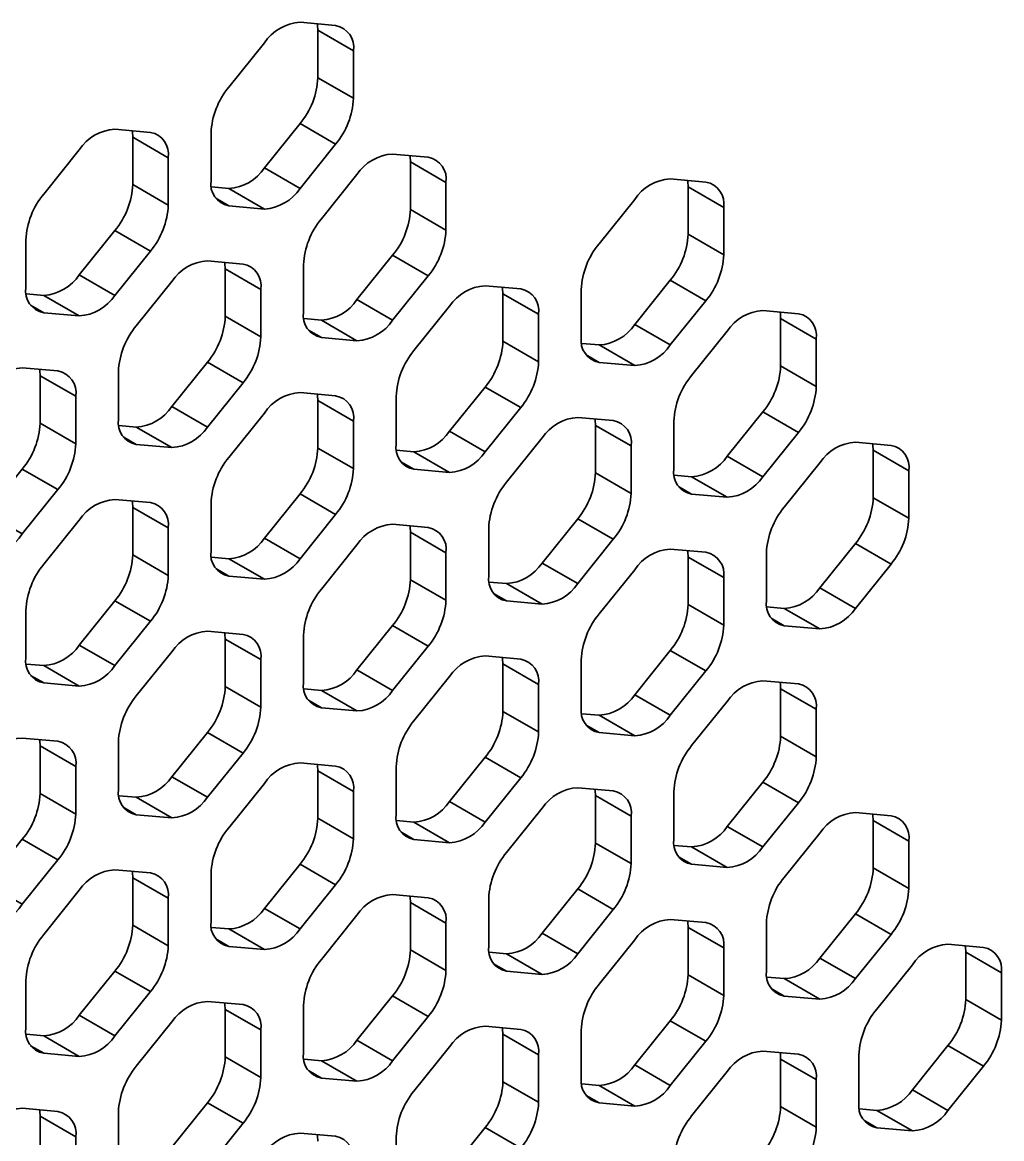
# Model space of a CAD drawing. Header units: millimetres. Extents: x 10 to 515, y -34 to 231.
# Drawn here: x 56.816 to 60.058, y 64.199 to 67.894 of the extents above; entities that cross this region are included whole.
import ezdxf

# ---------------------------------------------------------------- set-up
doc = ezdxf.new("R2010")
doc.units = ezdxf.units.MM

msp = doc.modelspace()

# ---------------------------------------------------------------- linework, layer by layer
at = {"color": 7, "linetype": 'Continuous', "lineweight": 35}
for p, q in [((57.852975, 67.883618), (57.735124, 67.894155)), ((57.794049, 67.867811), (57.9119, 67.799777)), ((57.794049, 67.867811), (57.794049, 67.710668)), ((57.617273, 67.826121), (57.499421, 67.679516)), ((57.9119, 67.642634), (57.9119, 67.799777)), ((57.794049, 67.710668), (57.9119, 67.642634)), ((57.735124, 67.558793), (57.617273, 67.412188)), ((57.735124, 67.558793), (57.852975, 67.490759)), ((57.240149, 67.529841), (57.122298, 67.540378)), ((57.440496, 67.527641), (57.440496, 67.370498)), ((57.181223, 67.514034), (57.299075, 67.446)), ((57.181223, 67.514034), (57.181223, 67.356891)), ((57.735124, 67.344154), (57.852975, 67.490759)), ((57.004447, 67.472344), (56.886596, 67.325739)), ((57.299075, 67.288857), (57.299075, 67.446)), ((58.159388, 67.447647), (58.041537, 67.458185)), ((57.617273, 67.412188), (57.735124, 67.344154)), ((58.100462, 67.43184), (58.218313, 67.363806)), ((58.100462, 67.43184), (58.100462, 67.274697)), ((57.923686, 67.390151), (57.805834, 67.243545)), ((59.078627, 67.365453), (58.960775, 67.375991)), ((57.181223, 67.356891), (57.299075, 67.288857)), ((57.499421, 67.344154), (57.442063, 67.349282)), ((57.499421, 67.344154), (57.617273, 67.27612)), ((58.218313, 67.206663), (58.218313, 67.363806)), ((59.019701, 67.349647), (59.137552, 67.281613)), ((59.019701, 67.349647), (59.019701, 67.192503)), ((58.842924, 67.307957), (58.725073, 67.161351)), ((57.499421, 67.286657), (57.617273, 67.27612)), ((58.100462, 67.274697), (58.218313, 67.206663)), ((59.137552, 67.124469), (59.137552, 67.281613)), ((57.122298, 67.205016), (57.004447, 67.058411)), ((57.122298, 67.205016), (57.240149, 67.136982)), ((59.019701, 67.192503), (59.137552, 67.124469)), ((56.82767, 67.173864), (56.82767, 67.016721)), ((57.122298, 66.990377), (57.240149, 67.136982)), ((58.041537, 67.122823), (57.923686, 66.976217)), ((58.041537, 67.122823), (58.159388, 67.054789)), ((57.546562, 67.09387), (57.428711, 67.104408)), ((57.487636, 67.078064), (57.605487, 67.01003)), ((57.487636, 67.078064), (57.487636, 66.92092)), ((57.746909, 67.09167), (57.746909, 66.934527)), ((57.004447, 67.058411), (57.122298, 66.990377)), ((58.041537, 66.908183), (58.159388, 67.054789)), ((58.960775, 67.040629), (58.842924, 66.894023)), ((58.960775, 67.040629), (59.078627, 66.972595)), ((57.31086, 67.036374), (57.193009, 66.889768)), ((57.605487, 66.852886), (57.605487, 67.01003)), ((58.465801, 67.011676), (58.34795, 67.022214)), ((58.666148, 67.009477), (58.666148, 66.852333)), ((56.886596, 66.990377), (56.829237, 66.995505)), ((56.886596, 66.990377), (57.004447, 66.922343)), ((57.923686, 66.976217), (58.041537, 66.908183)), ((58.406875, 66.99587), (58.524726, 66.927836)), ((58.406875, 66.99587), (58.406875, 66.838726)), ((58.960775, 66.825989), (59.078627, 66.972595)), ((56.886596, 66.93288), (57.004447, 66.922343)), ((58.230098, 66.95418), (58.112247, 66.807574)), ((58.524726, 66.770692), (58.524726, 66.927836)), ((59.38504, 66.929482), (59.267188, 66.94002)), ((57.487636, 66.92092), (57.605487, 66.852886)), ((57.805834, 66.908183), (57.748476, 66.913312)), ((57.805834, 66.908183), (57.923686, 66.840149)), ((58.842924, 66.894023), (58.960775, 66.825989)), ((59.326114, 66.913676), (59.443965, 66.845642)), ((59.326114, 66.913676), (59.326114, 66.756533)), ((59.149337, 66.871986), (59.031486, 66.72538)), ((57.805834, 66.850687), (57.923686, 66.840149)), ((58.406875, 66.838726), (58.524726, 66.770692)), ((58.725073, 66.825989), (58.667715, 66.831118)), ((58.725073, 66.825989), (58.842924, 66.757955)), ((59.443965, 66.688499), (59.443965, 66.845642)), ((56.933736, 66.740093), (56.815885, 66.750631)), ((57.428711, 66.769046), (57.31086, 66.62244)), ((57.428711, 66.769046), (57.546562, 66.701012)), ((58.725073, 66.768493), (58.842924, 66.757955)), ((59.326114, 66.756533), (59.443965, 66.688499)), ((56.87481, 66.724287), (56.992662, 66.656253)), ((56.87481, 66.724287), (56.87481, 66.567143)), ((57.134083, 66.737894), (57.134083, 66.58075)), ((57.428711, 66.554406), (57.546562, 66.701012)), ((57.852975, 66.657899), (57.735124, 66.668437)), ((58.34795, 66.686852), (58.230098, 66.540246)), ((58.34795, 66.686852), (58.465801, 66.618818)), ((56.992662, 66.499109), (56.992662, 66.656253)), ((57.794049, 66.642093), (57.9119, 66.574059)), ((57.794049, 66.642093), (57.794049, 66.48495)), ((58.053322, 66.6557), (58.053322, 66.498556)), ((57.31086, 66.62244), (57.428711, 66.554406)), ((57.617273, 66.600403), (57.499421, 66.453797)), ((58.34795, 66.472212), (58.465801, 66.618818)), ((59.267188, 66.604658), (59.149337, 66.458052)), ((59.267188, 66.604658), (59.38504, 66.536624)), ((56.87481, 66.567143), (56.992662, 66.499109)), ((57.193009, 66.554406), (57.13565, 66.559535)), ((57.9119, 66.416916), (57.9119, 66.574059)), ((58.772214, 66.575706), (58.654363, 66.586243)), ((58.713288, 66.559899), (58.831139, 66.491865)), ((58.713288, 66.559899), (58.713288, 66.402756)), ((58.972561, 66.573506), (58.972561, 66.416363)), ((57.193009, 66.554406), (57.31086, 66.486372)), ((58.230098, 66.540246), (58.34795, 66.472212)), ((59.267188, 66.390018), (59.38504, 66.536624)), ((57.193009, 66.49691), (57.31086, 66.486372)), ((57.794049, 66.48495), (57.9119, 66.416916)), ((58.536511, 66.518209), (58.41866, 66.371604)), ((58.831139, 66.334722), (58.831139, 66.491865)), ((59.691452, 66.493512), (59.573601, 66.50405)), ((58.112247, 66.472212), (58.054889, 66.477341)), ((58.112247, 66.472212), (58.230098, 66.404178)), ((59.149337, 66.458052), (59.267188, 66.390018)), ((59.632527, 66.477705), (59.750378, 66.409671)), ((59.632527, 66.477705), (59.632527, 66.320562)), ((56.815885, 66.415269), (56.698034, 66.268663)), ((56.815885, 66.415269), (56.933736, 66.347235)), ((58.112247, 66.414716), (58.230098, 66.404178)), ((59.45575, 66.436015), (59.337899, 66.28941)), ((59.750378, 66.252528), (59.750378, 66.409671)), ((58.713288, 66.402756), (58.831139, 66.334722)), ((59.031486, 66.390018), (58.974128, 66.395147)), ((59.031486, 66.390018), (59.149337, 66.321984)), ((56.815885, 66.200629), (56.933736, 66.347235)), ((57.240149, 66.304123), (57.122298, 66.31466)), ((57.440496, 66.301923), (57.440496, 66.14478)), ((57.735124, 66.333075), (57.617273, 66.186469)), ((57.735124, 66.333075), (57.852975, 66.265041)), ((59.031486, 66.332522), (59.149337, 66.321984)), ((59.632527, 66.320562), (59.750378, 66.252528)), ((56.698034, 66.268663), (56.815885, 66.200629)), ((57.181223, 66.288316), (57.299075, 66.220282)), ((57.181223, 66.288316), (57.181223, 66.131173)), ((57.735124, 66.118435), (57.852975, 66.265041)), ((57.004447, 66.246626), (56.886596, 66.100021)), ((58.159388, 66.221929), (58.041537, 66.232466)), ((58.654363, 66.250881), (58.536511, 66.104276)), ((58.654363, 66.250881), (58.772214, 66.182847)), ((57.299075, 66.063139), (57.299075, 66.220282)), ((58.100462, 66.206122), (58.218313, 66.138088)), ((58.100462, 66.206122), (58.100462, 66.048979)), ((58.359735, 66.219729), (58.359735, 66.062586)), ((57.617273, 66.186469), (57.735124, 66.118435)), ((57.923686, 66.164432), (57.805834, 66.017827)), ((58.654363, 66.036242), (58.772214, 66.182847)), ((59.078627, 66.139735), (58.960775, 66.150273)), ((59.573601, 66.168687), (59.45575, 66.022082)), ((59.573601, 66.168687), (59.691452, 66.100653)), ((57.181223, 66.131173), (57.299075, 66.063139)), ((57.499421, 66.118435), (57.442063, 66.123564)), ((57.499421, 66.118435), (57.617273, 66.050401)), ((58.218313, 65.980945), (58.218313, 66.138088)), ((59.019701, 66.123928), (59.137552, 66.055894)), ((59.019701, 66.123928), (59.019701, 65.966785)), ((59.278974, 66.137535), (59.278974, 65.980392)), ((58.536511, 66.104276), (58.654363, 66.036242)), ((58.842924, 66.082239), (58.725073, 65.935633)), ((59.573601, 65.954048), (59.691452, 66.100653)), ((57.499421, 66.060939), (57.617273, 66.050401)), ((58.100462, 66.048979), (58.218313, 65.980945)), ((58.41866, 66.036242), (58.361302, 66.04137)), ((59.137552, 65.898751), (59.137552, 66.055894)), ((58.41866, 66.036242), (58.536511, 65.968208)), ((59.45575, 66.022082), (59.573601, 65.954048)), ((57.122298, 65.979298), (57.004447, 65.832693)), ((57.122298, 65.979298), (57.240149, 65.911264)), ((58.41866, 65.978745), (58.536511, 65.968208)), ((59.019701, 65.966785), (59.137552, 65.898751)), ((56.82767, 65.948146), (56.82767, 65.791003)), ((59.337899, 65.954048), (59.280541, 65.959176)), ((59.337899, 65.954048), (59.45575, 65.886014)), ((57.122298, 65.764659), (57.240149, 65.911264)), ((58.041537, 65.897104), (57.923686, 65.750499)), ((58.041537, 65.897104), (58.159388, 65.82907)), ((59.337899, 65.896551), (59.45575, 65.886014)), ((57.546562, 65.868152), (57.428711, 65.87869)), ((57.746909, 65.865952), (57.746909, 65.708809)), ((57.004447, 65.832693), (57.122298, 65.764659)), ((57.487636, 65.852345), (57.605487, 65.784311)), ((57.487636, 65.852345), (57.487636, 65.695202)), ((58.041537, 65.682465), (58.159388, 65.82907)), ((57.31086, 65.810656), (57.193009, 65.66405)), ((57.605487, 65.627168), (57.605487, 65.784311)), ((58.465801, 65.785958), (58.34795, 65.796496)), ((58.666148, 65.783758), (58.666148, 65.626615)), ((58.960775, 65.814911), (58.842924, 65.668305)), ((58.960775, 65.814911), (59.078627, 65.746877)), ((56.886596, 65.764659), (56.829237, 65.769787)), ((56.886596, 65.764659), (57.004447, 65.696625)), ((57.923686, 65.750499), (58.041537, 65.682465)), ((58.406875, 65.770152), (58.524726, 65.702118)), ((58.406875, 65.770152), (58.406875, 65.613008)), ((58.960775, 65.600271), (59.078627, 65.746877)), ((56.886596, 65.707162), (57.004447, 65.696625)), ((58.230098, 65.728462), (58.112247, 65.581856)), ((59.38504, 65.703764), (59.267188, 65.714302)), ((57.487636, 65.695202), (57.605487, 65.627168)), ((57.805834, 65.682465), (57.748476, 65.687593)), ((57.805834, 65.682465), (57.923686, 65.614431)), ((58.524726, 65.544974), (58.524726, 65.702118)), ((59.326114, 65.687958), (59.443965, 65.619924)), ((59.326114, 65.687958), (59.326114, 65.530814)), ((58.842924, 65.668305), (58.960775, 65.600271)), ((59.149337, 65.646268), (59.031486, 65.499662)), ((57.805834, 65.624968), (57.923686, 65.614431)), ((58.406875, 65.613008), (58.524726, 65.544974)), ((58.725073, 65.600271), (58.667715, 65.6054)), ((58.725073, 65.600271), (58.842924, 65.532237)), ((59.443965, 65.46278), (59.443965, 65.619924)), ((56.933736, 65.514375), (56.815885, 65.524913)), ((57.428711, 65.543328), (57.31086, 65.396722)), ((57.428711, 65.543328), (57.546562, 65.475294)), ((58.725073, 65.542775), (58.842924, 65.532237)), ((59.326114, 65.530814), (59.443965, 65.46278)), ((56.87481, 65.498569), (56.992662, 65.430535)), ((56.87481, 65.498569), (56.87481, 65.341425)), ((57.134083, 65.512175), (57.134083, 65.355032)), ((57.428711, 65.328688), (57.546562, 65.475294)), ((58.34795, 65.461134), (58.230098, 65.314528)), ((58.34795, 65.461134), (58.465801, 65.3931)), ((56.992662, 65.273391), (56.992662, 65.430535)), ((57.852975, 65.432181), (57.735124, 65.442719)), ((57.794049, 65.416375), (57.9119, 65.348341)), ((57.794049, 65.416375), (57.794049, 65.259231)), ((58.053322, 65.429982), (58.053322, 65.272838)), ((57.31086, 65.396722), (57.428711, 65.328688)), ((57.617273, 65.374685), (57.499421, 65.228079)), ((58.34795, 65.246494), (58.465801, 65.3931)), ((59.267188, 65.37894), (59.149337, 65.232334)), ((59.267188, 65.37894), (59.38504, 65.310906)), ((56.87481, 65.341425), (56.992662, 65.273391)), ((57.9119, 65.191197), (57.9119, 65.348341)), ((58.772214, 65.349987), (58.654363, 65.360525)), ((58.972561, 65.347788), (58.972561, 65.190644)), ((57.193009, 65.328688), (57.13565, 65.333817)), ((57.193009, 65.328688), (57.31086, 65.260654)), ((58.230098, 65.314528), (58.34795, 65.246494)), ((58.713288, 65.334181), (58.831139, 65.266147)), ((58.713288, 65.334181), (58.713288, 65.177038)), ((59.267188, 65.1643), (59.38504, 65.310906)), ((57.193009, 65.271192), (57.31086, 65.260654)), ((58.536511, 65.292491), (58.41866, 65.145885)), ((58.831139, 65.109004), (58.831139, 65.266147)), ((59.691452, 65.267794), (59.573601, 65.278331)), ((57.794049, 65.259231), (57.9119, 65.191197)), ((58.112247, 65.246494), (58.054889, 65.251623)), ((58.112247, 65.246494), (58.230098, 65.17846)), ((59.149337, 65.232334), (59.267188, 65.1643)), ((59.632527, 65.251987), (59.750378, 65.183953)), ((59.632527, 65.251987), (59.632527, 65.094844)), ((56.815885, 65.189551), (56.698034, 65.042945)), ((56.815885, 65.189551), (56.933736, 65.121517)), ((59.45575, 65.210297), (59.337899, 65.063692)), ((58.112247, 65.188998), (58.230098, 65.17846)), ((58.713288, 65.177038), (58.831139, 65.109004)), ((59.031486, 65.1643), (58.974128, 65.169429)), ((59.031486, 65.1643), (59.149337, 65.096266)), ((59.750378, 65.02681), (59.750378, 65.183953)), ((56.815885, 64.974911), (56.933736, 65.121517)), ((57.240149, 65.078404), (57.122298, 65.088942)), ((57.735124, 65.107357), (57.617273, 64.960751)), ((57.735124, 65.107357), (57.852975, 65.039323)), ((59.031486, 65.106804), (59.149337, 65.096266)), ((59.632527, 65.094844), (59.750378, 65.02681)), ((56.698034, 65.042945), (56.815885, 64.974911)), ((57.181223, 65.062598), (57.299075, 64.994564)), ((57.181223, 65.062598), (57.181223, 64.905455)), ((57.440496, 65.076205), (57.440496, 64.919061)), ((57.004447, 65.020908), (56.886596, 64.874302)), ((57.735124, 64.892717), (57.852975, 65.039323)), ((58.159388, 64.996211), (58.041537, 65.006748)), ((58.654363, 65.025163), (58.536511, 64.878557)), ((58.654363, 65.025163), (58.772214, 64.957129)), ((57.299075, 64.837421), (57.299075, 64.994564)), ((58.100462, 64.980404), (58.218313, 64.91237)), ((58.100462, 64.980404), (58.100462, 64.823261)), ((58.359735, 64.994011), (58.359735, 64.836868)), ((57.617273, 64.960751), (57.735124, 64.892717)), ((57.923686, 64.938714), (57.805834, 64.792109)), ((58.654363, 64.810523), (58.772214, 64.957129)), ((59.573601, 64.942969), (59.45575, 64.796364)), ((59.573601, 64.942969), (59.691452, 64.874935)), ((57.181223, 64.905455), (57.299075, 64.837421)), ((57.499421, 64.892717), (57.442063, 64.897846)), ((58.218313, 64.755227), (58.218313, 64.91237)), ((59.078627, 64.914017), (58.960775, 64.924555)), ((59.019701, 64.89821), (59.137552, 64.830176)), ((59.019701, 64.89821), (59.019701, 64.741067)), ((59.278974, 64.911817), (59.278974, 64.754674)), ((57.499421, 64.892717), (57.617273, 64.824683)), ((58.536511, 64.878557), (58.654363, 64.810523)), ((59.573601, 64.72833), (59.691452, 64.874935)), ((57.499421, 64.835221), (57.617273, 64.824683)), ((58.100462, 64.823261), (58.218313, 64.755227)), ((58.842924, 64.85652), (58.725073, 64.709915)), ((59.137552, 64.673033), (59.137552, 64.830176)), ((59.997865, 64.831823), (59.880014, 64.842361)), ((58.41866, 64.810523), (58.361302, 64.815652)), ((58.41866, 64.810523), (58.536511, 64.742489)), ((59.45575, 64.796364), (59.573601, 64.72833)), ((59.93894, 64.816017), (60.056791, 64.747983)), ((59.93894, 64.816017), (59.93894, 64.658873)), ((57.122298, 64.75358), (57.004447, 64.606974)), ((57.122298, 64.75358), (57.240149, 64.685546)), ((58.41866, 64.753027), (58.536511, 64.742489)), ((59.762163, 64.774327), (59.644312, 64.627721)), ((60.056791, 64.590839), (60.056791, 64.747983)), ((56.82767, 64.722428), (56.82767, 64.565285)), ((59.019701, 64.741067), (59.137552, 64.673033)), ((59.337899, 64.72833), (59.280541, 64.733458)), ((59.337899, 64.72833), (59.45575, 64.660296)), ((57.122298, 64.53894), (57.240149, 64.685546)), ((57.546562, 64.642434), (57.428711, 64.652971)), ((57.746909, 64.640234), (57.746909, 64.483091)), ((58.041537, 64.671386), (57.923686, 64.524781)), ((58.041537, 64.671386), (58.159388, 64.603352)), ((59.337899, 64.670833), (59.45575, 64.660296)), ((59.93894, 64.658873), (60.056791, 64.590839)), ((57.004447, 64.606974), (57.122298, 64.53894)), ((57.487636, 64.626627), (57.605487, 64.558593)), ((57.487636, 64.626627), (57.487636, 64.469484)), ((58.041537, 64.456747), (58.159388, 64.603352)), ((57.31086, 64.584937), (57.193009, 64.438332)), ((58.465801, 64.56024), (58.34795, 64.570778)), ((58.960775, 64.589192), (58.842924, 64.442587)), ((58.960775, 64.589192), (59.078627, 64.521158)), ((56.886596, 64.53894), (56.829237, 64.544069)), ((56.886596, 64.53894), (57.004447, 64.470906)), ((57.605487, 64.40145), (57.605487, 64.558593)), ((57.923686, 64.524781), (58.041537, 64.456747)), ((58.406875, 64.544433), (58.524726, 64.476399)), ((58.406875, 64.544433), (58.406875, 64.38729)), ((58.666148, 64.55804), (58.666148, 64.400897)), ((58.230098, 64.502744), (58.112247, 64.356138)), ((58.960775, 64.374553), (59.078627, 64.521158)), ((59.38504, 64.478046), (59.267188, 64.488584)), ((59.880014, 64.506999), (59.762163, 64.360393)), ((59.880014, 64.506999), (59.997865, 64.438965)), ((56.886596, 64.481444), (57.004447, 64.470906)), ((57.487636, 64.469484), (57.605487, 64.40145)), ((57.805834, 64.456747), (57.748476, 64.461875)), ((57.805834, 64.456747), (57.923686, 64.388713)), ((58.524726, 64.319256), (58.524726, 64.476399)), ((59.326114, 64.46224), (59.443965, 64.394206)), ((59.326114, 64.46224), (59.326114, 64.305096)), ((59.585386, 64.475846), (59.585386, 64.318703)), ((58.842924, 64.442587), (58.960775, 64.374553)), ((59.149337, 64.42055), (59.031486, 64.273944)), ((59.880014, 64.292359), (59.997865, 64.438965)), ((57.805834, 64.39925), (57.923686, 64.388713)), ((58.406875, 64.38729), (58.524726, 64.319256)), ((58.725073, 64.374553), (58.667715, 64.379681)), ((59.443965, 64.237062), (59.443965, 64.394206)), ((58.725073, 64.374553), (58.842924, 64.306519)), ((59.762163, 64.360393), (59.880014, 64.292359)), ((57.428711, 64.317609), (57.31086, 64.171004)), ((57.428711, 64.317609), (57.546562, 64.249575)), ((58.725073, 64.317056), (58.842924, 64.306519)), ((59.326114, 64.305096), (59.443965, 64.237062)), ((56.933736, 64.288657), (56.815885, 64.299195)), ((56.87481, 64.27285), (56.992662, 64.204816)), ((56.87481, 64.27285), (56.87481, 64.115707)), ((57.134083, 64.286457), (57.134083, 64.129314)), ((59.644312, 64.292359), (59.586954, 64.297488)), ((59.644312, 64.292359), (59.762163, 64.224325)), ((57.428711, 64.10297), (57.546562, 64.249575)), ((58.34795, 64.235416), (58.230098, 64.08881)), ((58.34795, 64.235416), (58.465801, 64.167382)), ((59.644312, 64.234863), (59.762163, 64.224325)), ((56.992662, 64.047673), (56.992662, 64.204816)), ((57.852975, 64.206463), (57.735124, 64.217001)), ((58.053322, 64.204263), (58.053322, 64.04712))]:
    msp.add_line(p, q, dxfattribs=at)
at = {"color": 1, "linetype": 'Continuous', "lineweight": 35}
for p, q in [((57.456295, 67.311554), (57.499421, 67.286657)), ((56.843469, 66.957777), (56.886596, 66.93288)), ((57.762707, 66.875583), (57.805834, 66.850687)), ((58.681946, 66.793389), (58.725073, 66.768493)), ((57.149882, 66.521806), (57.193009, 66.49691)), ((58.06912, 66.439613), (58.112247, 66.414716)), ((58.988359, 66.357419), (59.031486, 66.332522)), ((57.456295, 66.085836), (57.499421, 66.060939)), ((58.375533, 66.003642), (58.41866, 65.978745)), ((59.294772, 65.921448), (59.337899, 65.896551)), ((56.843469, 65.732059), (56.886596, 65.707162)), ((57.762707, 65.649865), (57.805834, 65.624968)), ((58.681946, 65.567671), (58.725073, 65.542775)), ((57.149882, 65.296088), (57.193009, 65.271192)), ((58.06912, 65.213894), (58.112247, 65.188998)), ((58.988359, 65.131701), (59.031486, 65.106804)), ((57.456295, 64.860118), (57.499421, 64.835221)), ((58.375533, 64.777924), (58.41866, 64.753027)), ((59.294772, 64.69573), (59.337899, 64.670833)), ((56.843469, 64.506341), (56.886596, 64.481444)), ((57.762707, 64.424147), (57.805834, 64.39925)), ((58.681946, 64.341953), (58.725073, 64.317056)), ((59.601185, 64.259759), (59.644312, 64.234863))]:
    msp.add_line(p, q, dxfattribs=at)
at = {"color": 7, "linetype": 'Continuous', "lineweight": 35, "flags": 128}
for points in [[(57.792482, 67.889027), (57.793041, 67.884992), (57.794049, 67.867811)], [(57.179656, 67.53525), (57.180215, 67.531216), (57.181223, 67.514034)], [(58.098895, 67.453056), (58.099454, 67.449022), (58.100462, 67.43184)], [(59.018134, 67.370862), (59.018693, 67.366828), (59.019701, 67.349647)], [(57.486069, 67.099279), (57.486628, 67.095245), (57.487636, 67.078064)], [(58.405308, 67.017085), (58.405867, 67.013051), (58.406875, 66.99587)], [(59.324547, 66.934891), (59.325106, 66.930857), (59.326114, 66.913676)], [(56.873243, 66.745502), (56.873802, 66.741468), (56.87481, 66.724287)], [(57.792482, 66.663308), (57.793041, 66.659274), (57.794049, 66.642093)], [(58.711721, 66.581115), (58.71228, 66.57708), (58.713288, 66.559899)], [(59.63096, 66.498921), (59.631519, 66.494887), (59.632527, 66.477705)], [(57.179656, 66.309532), (57.180215, 66.305497), (57.181223, 66.288316)], [(58.098895, 66.227338), (58.099454, 66.223304), (58.100462, 66.206122)], [(59.018134, 66.145144), (59.018693, 66.14111), (59.019701, 66.123928)], [(57.486069, 65.873561), (57.486628, 65.869527), (57.487636, 65.852345)], [(58.405308, 65.791367), (58.405867, 65.787333), (58.406875, 65.770152)], [(59.324547, 65.709173), (59.325106, 65.705139), (59.326114, 65.687958)], [(56.873243, 65.519784), (56.873802, 65.51575), (56.87481, 65.498569)], [(57.792482, 65.43759), (57.793041, 65.433556), (57.794049, 65.416375)], [(58.711721, 65.355396), (58.71228, 65.351362), (58.713288, 65.334181)], [(59.63096, 65.273203), (59.631519, 65.269168), (59.632527, 65.251987)], [(57.179656, 65.083813), (57.180215, 65.079779), (57.181223, 65.062598)], [(58.098895, 65.00162), (58.099454, 64.997585), (58.100462, 64.980404)], [(59.018134, 64.919426), (59.018693, 64.915392), (59.019701, 64.89821)], [(59.937373, 64.837232), (59.937932, 64.833198), (59.93894, 64.816017)], [(57.486069, 64.647843), (57.486628, 64.643809), (57.487636, 64.626627)], [(58.405308, 64.565649), (58.405867, 64.561615), (58.406875, 64.544433)], [(59.324547, 64.483455), (59.325106, 64.479421), (59.326114, 64.46224)], [(56.873243, 64.294066), (56.873802, 64.290032), (56.87481, 64.27285)], [(57.792482, 64.211872), (57.793041, 64.207838), (57.794049, 64.190657)]]:
    msp.add_lwpolyline(points, dxfattribs=at)
at = {"color": 7, "linetype": 'Continuous', "lineweight": 35}
for centre, radius, start, end in [((57.744224, 67.742301), 0.152127, 93.429538, 146.565085), ((57.839559, 67.811561), 0.073295, 350.748121, 79.453222), ((57.538505, 67.722448), 0.255816, 320.227928, 357.360713), ((57.69604, 67.515861), 0.255816, 140.227928, 177.360713), ((57.656356, 67.654414), 0.255816, 320.227928, 357.360713), ((57.131398, 67.388524), 0.152127, 93.429538, 146.565085), ((57.226733, 67.457784), 0.073295, 350.748121, 79.453222), ((58.050637, 67.30633), 0.152127, 93.429538, 146.565085), ((58.145972, 67.37559), 0.073295, 350.748121, 79.453222), ((57.490321, 67.496008), 0.152127, 273.429538, 326.565085), ((57.512837, 67.358714), 0.073295, 170.748121, 259.453222), ((58.969876, 67.224137), 0.152127, 93.429538, 146.565085), ((56.925679, 67.368671), 0.255816, 320.227928, 357.360713), ((57.608172, 67.427974), 0.152127, 273.429538, 326.565085), ((59.065211, 67.293397), 0.073295, 350.748121, 79.453222), ((57.083214, 67.162084), 0.255816, 140.227928, 177.360713), ((57.04353, 67.300637), 0.255816, 320.227928, 357.360713), ((57.844918, 67.286477), 0.255816, 320.227928, 357.360713), ((58.002453, 67.079891), 0.255816, 140.227928, 177.360713), ((57.962769, 67.218443), 0.255816, 320.227928, 357.360713), ((58.764157, 67.204283), 0.255816, 320.227928, 357.360713), ((58.921692, 66.997697), 0.255816, 140.227928, 177.360713), ((58.882008, 67.136249), 0.255816, 320.227928, 357.360713), ((57.437811, 66.952554), 0.152127, 93.429538, 146.565085), ((57.533146, 67.021814), 0.073295, 350.748121, 79.453222), ((56.877495, 67.142231), 0.152127, 273.429538, 326.565085), ((56.900011, 67.004937), 0.073295, 170.748121, 259.453222), ((58.35705, 66.87036), 0.152127, 93.429538, 146.565085), ((58.452385, 66.93962), 0.073295, 350.748121, 79.453222), ((56.995346, 67.074197), 0.152127, 273.429538, 326.565085), ((57.796734, 67.060037), 0.152127, 273.429538, 326.565085), ((57.81925, 66.922743), 0.073295, 170.748121, 259.453222), ((59.276289, 66.788166), 0.152127, 93.429538, 146.565085), ((59.371624, 66.857426), 0.073295, 350.748121, 79.453222), ((57.389627, 66.726114), 0.255816, 140.227928, 177.360713), ((57.232092, 66.9327), 0.255816, 320.227928, 357.360713), ((57.914585, 66.992003), 0.152127, 273.429538, 326.565085), ((58.715973, 66.977843), 0.152127, 273.429538, 326.565085), ((57.349943, 66.864666), 0.255816, 320.227928, 357.360713), ((58.151331, 66.850506), 0.255816, 320.227928, 357.360713), ((58.738489, 66.840549), 0.073295, 170.748121, 259.453222), ((58.833824, 66.909809), 0.152127, 273.429538, 326.565085), ((58.308866, 66.64392), 0.255816, 140.227928, 177.360713), ((56.824985, 66.598777), 0.152127, 93.429538, 146.565085), ((58.269182, 66.782472), 0.255816, 320.227928, 357.360713), ((59.07057, 66.768312), 0.255816, 320.227928, 357.360713), ((56.92032, 66.668037), 0.073295, 350.748121, 79.453222), ((59.228105, 66.561726), 0.255816, 140.227928, 177.360713), ((57.744224, 66.516583), 0.152127, 93.429538, 146.565085), ((59.188421, 66.700278), 0.255816, 320.227928, 357.360713), ((57.839559, 66.585843), 0.073295, 350.748121, 79.453222), ((57.183908, 66.70626), 0.152127, 273.429538, 326.565085), ((56.619266, 66.578923), 0.255816, 320.227928, 357.360713), ((57.206424, 66.568966), 0.073295, 170.748121, 259.453222), ((58.663463, 66.434389), 0.152127, 93.429538, 146.565085), ((58.758798, 66.503649), 0.073295, 350.748121, 79.453222), ((57.301759, 66.638226), 0.152127, 273.429538, 326.565085), ((58.103147, 66.624066), 0.152127, 273.429538, 326.565085), ((56.737117, 66.510889), 0.255816, 320.227928, 357.360713), ((57.538505, 66.496729), 0.255816, 320.227928, 357.360713), ((58.125663, 66.486772), 0.073295, 170.748121, 259.453222), ((59.582702, 66.352195), 0.152127, 93.429538, 146.565085), ((59.678037, 66.421455), 0.073295, 350.748121, 79.453222), ((57.69604, 66.290143), 0.255816, 140.227928, 177.360713), ((58.220998, 66.556032), 0.152127, 273.429538, 326.565085), ((59.022386, 66.541873), 0.152127, 273.429538, 326.565085), ((57.656356, 66.428695), 0.255816, 320.227928, 357.360713), ((59.044902, 66.404579), 0.073295, 170.748121, 259.453222), ((58.457744, 66.414536), 0.255816, 320.227928, 357.360713), ((59.140237, 66.473839), 0.152127, 273.429538, 326.565085), ((58.615279, 66.207949), 0.255816, 140.227928, 177.360713), ((57.131398, 66.162806), 0.152127, 93.429538, 146.565085), ((57.226733, 66.232066), 0.073295, 350.748121, 79.453222), ((58.575595, 66.346502), 0.255816, 320.227928, 357.360713), ((59.376983, 66.332342), 0.255816, 320.227928, 357.360713), ((59.534518, 66.125755), 0.255816, 140.227928, 177.360713), ((58.050637, 66.080612), 0.152127, 93.429538, 146.565085), ((59.494834, 66.264308), 0.255816, 320.227928, 357.360713), ((56.688933, 66.284449), 0.152127, 273.429538, 326.565085), ((58.145972, 66.149872), 0.073295, 350.748121, 79.453222), ((57.490321, 66.27029), 0.152127, 273.429538, 326.565085), ((58.969876, 65.998419), 0.152127, 93.429538, 146.565085), ((56.925679, 66.142953), 0.255816, 320.227928, 357.360713), ((57.512837, 66.132996), 0.073295, 170.748121, 259.453222), ((57.608172, 66.202256), 0.152127, 273.429538, 326.565085), ((59.065211, 66.067678), 0.073295, 350.748121, 79.453222), ((57.083214, 65.936366), 0.255816, 140.227928, 177.360713), ((58.40956, 66.188096), 0.152127, 273.429538, 326.565085), ((57.04353, 66.074919), 0.255816, 320.227928, 357.360713), ((57.844918, 66.060759), 0.255816, 320.227928, 357.360713), ((58.432076, 66.050802), 0.073295, 170.748121, 259.453222), ((58.002453, 65.854172), 0.255816, 140.227928, 177.360713), ((58.527411, 66.120062), 0.152127, 273.429538, 326.565085), ((59.328799, 66.105902), 0.152127, 273.429538, 326.565085), ((57.962769, 65.992725), 0.255816, 320.227928, 357.360713), ((58.764157, 65.978565), 0.255816, 320.227928, 357.360713), ((59.351315, 65.968608), 0.073295, 170.748121, 259.453222), ((58.921692, 65.771979), 0.255816, 140.227928, 177.360713), ((59.44665, 66.037868), 0.152127, 273.429538, 326.565085), ((58.882008, 65.910531), 0.255816, 320.227928, 357.360713), ((57.437811, 65.726835), 0.152127, 93.429538, 146.565085), ((57.533146, 65.796095), 0.073295, 350.748121, 79.453222), ((56.877495, 65.916513), 0.152127, 273.429538, 326.565085), ((56.900011, 65.779219), 0.073295, 170.748121, 259.453222), ((58.35705, 65.644642), 0.152127, 93.429538, 146.565085), ((58.452385, 65.713902), 0.073295, 350.748121, 79.453222), ((56.995346, 65.848479), 0.152127, 273.429538, 326.565085), ((57.796734, 65.834319), 0.152127, 273.429538, 326.565085), ((57.81925, 65.697025), 0.073295, 170.748121, 259.453222), ((59.276289, 65.562448), 0.152127, 93.429538, 146.565085), ((57.232092, 65.706982), 0.255816, 320.227928, 357.360713), ((57.914585, 65.766285), 0.152127, 273.429538, 326.565085), ((59.371624, 65.631708), 0.073295, 350.748121, 79.453222), ((57.389627, 65.500396), 0.255816, 140.227928, 177.360713), ((58.715973, 65.752125), 0.152127, 273.429538, 326.565085), ((57.349943, 65.638948), 0.255816, 320.227928, 357.360713), ((58.151331, 65.624788), 0.255816, 320.227928, 357.360713), ((58.738489, 65.614831), 0.073295, 170.748121, 259.453222), ((58.833824, 65.684091), 0.152127, 273.429538, 326.565085), ((58.308866, 65.418202), 0.255816, 140.227928, 177.360713), ((56.824985, 65.373059), 0.152127, 93.429538, 146.565085), ((58.269182, 65.556754), 0.255816, 320.227928, 357.360713), ((59.07057, 65.542594), 0.255816, 320.227928, 357.360713), ((56.92032, 65.442319), 0.073295, 350.748121, 79.453222), ((59.228105, 65.336008), 0.255816, 140.227928, 177.360713), ((59.188421, 65.47456), 0.255816, 320.227928, 357.360713), ((57.744224, 65.290865), 0.152127, 93.429538, 146.565085), ((57.839559, 65.360125), 0.073295, 350.748121, 79.453222), ((57.183908, 65.480542), 0.152127, 273.429538, 326.565085), ((56.619266, 65.353205), 0.255816, 320.227928, 357.360713), ((57.206424, 65.343248), 0.073295, 170.748121, 259.453222), ((58.663463, 65.208671), 0.152127, 93.429538, 146.565085), ((58.758798, 65.277931), 0.073295, 350.748121, 79.453222), ((57.301759, 65.412508), 0.152127, 273.429538, 326.565085), ((58.103147, 65.398348), 0.152127, 273.429538, 326.565085), ((56.737117, 65.285171), 0.255816, 320.227928, 357.360713), ((58.125663, 65.261054), 0.073295, 170.748121, 259.453222), ((59.582702, 65.126477), 0.152127, 93.429538, 146.565085), ((59.678037, 65.195737), 0.073295, 350.748121, 79.453222), ((57.69604, 65.064425), 0.255816, 140.227928, 177.360713), ((57.538505, 65.271011), 0.255816, 320.227928, 357.360713), ((58.220998, 65.330314), 0.152127, 273.429538, 326.565085), ((59.022386, 65.316154), 0.152127, 273.429538, 326.565085), ((57.656356, 65.202977), 0.255816, 320.227928, 357.360713), ((59.044902, 65.17886), 0.073295, 170.748121, 259.453222), ((58.457744, 65.188817), 0.255816, 320.227928, 357.360713), ((59.140237, 65.24812), 0.152127, 273.429538, 326.565085), ((58.615279, 64.982231), 0.255816, 140.227928, 177.360713), ((57.131398, 64.937088), 0.152127, 93.429538, 146.565085), ((58.575595, 65.120783), 0.255816, 320.227928, 357.360713), ((59.376983, 65.106624), 0.255816, 320.227928, 357.360713), ((57.226733, 65.006348), 0.073295, 350.748121, 79.453222), ((59.534518, 64.900037), 0.255816, 140.227928, 177.360713), ((58.050637, 64.854894), 0.152127, 93.429538, 146.565085), ((59.494834, 65.03859), 0.255816, 320.227928, 357.360713), ((56.688933, 65.058731), 0.152127, 273.429538, 326.565085), ((58.145972, 64.924154), 0.073295, 350.748121, 79.453222), ((57.490321, 65.044571), 0.152127, 273.429538, 326.565085), ((56.925679, 64.917234), 0.255816, 320.227928, 357.360713), ((57.512837, 64.907277), 0.073295, 170.748121, 259.453222), ((58.969876, 64.7727), 0.152127, 93.429538, 146.565085), ((59.065211, 64.84196), 0.073295, 350.748121, 79.453222), ((57.083214, 64.710648), 0.255816, 140.227928, 177.360713), ((57.608172, 64.976537), 0.152127, 273.429538, 326.565085), ((58.40956, 64.962378), 0.152127, 273.429538, 326.565085), ((57.04353, 64.8492), 0.255816, 320.227928, 357.360713), ((57.844918, 64.835041), 0.255816, 320.227928, 357.360713), ((58.432076, 64.825084), 0.073295, 170.748121, 259.453222), ((59.889115, 64.690507), 0.152127, 93.429538, 146.565085), ((59.98445, 64.759766), 0.073295, 350.748121, 79.453222), ((58.002453, 64.628454), 0.255816, 140.227928, 177.360713), ((58.527411, 64.894344), 0.152127, 273.429538, 326.565085), ((59.328799, 64.880184), 0.152127, 273.429538, 326.565085), ((57.962769, 64.767007), 0.255816, 320.227928, 357.360713), ((59.351315, 64.74289), 0.073295, 170.748121, 259.453222), ((58.921692, 64.54626), 0.255816, 140.227928, 177.360713), ((58.764157, 64.752847), 0.255816, 320.227928, 357.360713), ((59.44665, 64.81215), 0.152127, 273.429538, 326.565085), ((58.882008, 64.684813), 0.255816, 320.227928, 357.360713), ((57.437811, 64.501117), 0.152127, 93.429538, 146.565085), ((57.533146, 64.570377), 0.073295, 350.748121, 79.453222), ((59.683395, 64.670653), 0.255816, 320.227928, 357.360713), ((56.877495, 64.690795), 0.152127, 273.429538, 326.565085), ((59.840931, 64.464067), 0.255816, 140.227928, 177.360713), ((56.900011, 64.553501), 0.073295, 170.748121, 259.453222), ((58.35705, 64.418924), 0.152127, 93.429538, 146.565085), ((59.801247, 64.602619), 0.255816, 320.227928, 357.360713), ((56.995346, 64.622761), 0.152127, 273.429538, 326.565085), ((57.796734, 64.608601), 0.152127, 273.429538, 326.565085), ((58.452385, 64.488183), 0.073295, 350.748121, 79.453222), ((59.276289, 64.33673), 0.152127, 93.429538, 146.565085), ((57.232092, 64.481264), 0.255816, 320.227928, 357.360713), ((57.81925, 64.471307), 0.073295, 170.748121, 259.453222), ((57.914585, 64.540567), 0.152127, 273.429538, 326.565085), ((59.371624, 64.40599), 0.073295, 350.748121, 79.453222), ((57.389627, 64.274677), 0.255816, 140.227928, 177.360713), ((58.715973, 64.526407), 0.152127, 273.429538, 326.565085), ((57.349943, 64.41323), 0.255816, 320.227928, 357.360713), ((58.151331, 64.39907), 0.255816, 320.227928, 357.360713), ((58.738489, 64.389113), 0.073295, 170.748121, 259.453222), ((58.308866, 64.192484), 0.255816, 140.227928, 177.360713), ((58.833824, 64.458373), 0.152127, 273.429538, 326.565085), ((59.635212, 64.444213), 0.152127, 273.429538, 326.565085), ((58.269182, 64.331036), 0.255816, 320.227928, 357.360713), ((59.07057, 64.316876), 0.255816, 320.227928, 357.360713), ((59.657728, 64.306919), 0.073295, 170.748121, 259.453222), ((56.824985, 64.14734), 0.152127, 93.429538, 146.565085), ((56.92032, 64.2166), 0.073295, 350.748121, 79.453222), ((59.228105, 64.11029), 0.255816, 140.227928, 177.360713), ((59.753063, 64.376179), 0.152127, 273.429538, 326.565085), ((59.188421, 64.248842), 0.255816, 320.227928, 357.360713), ((57.744224, 64.065147), 0.152127, 93.429538, 146.565085), ((57.839559, 64.134407), 0.073295, 350.748121, 79.453222)]:
    msp.add_arc(centre, radius, start, end, dxfattribs=at)

doc.saveas('drawing.dxf')
